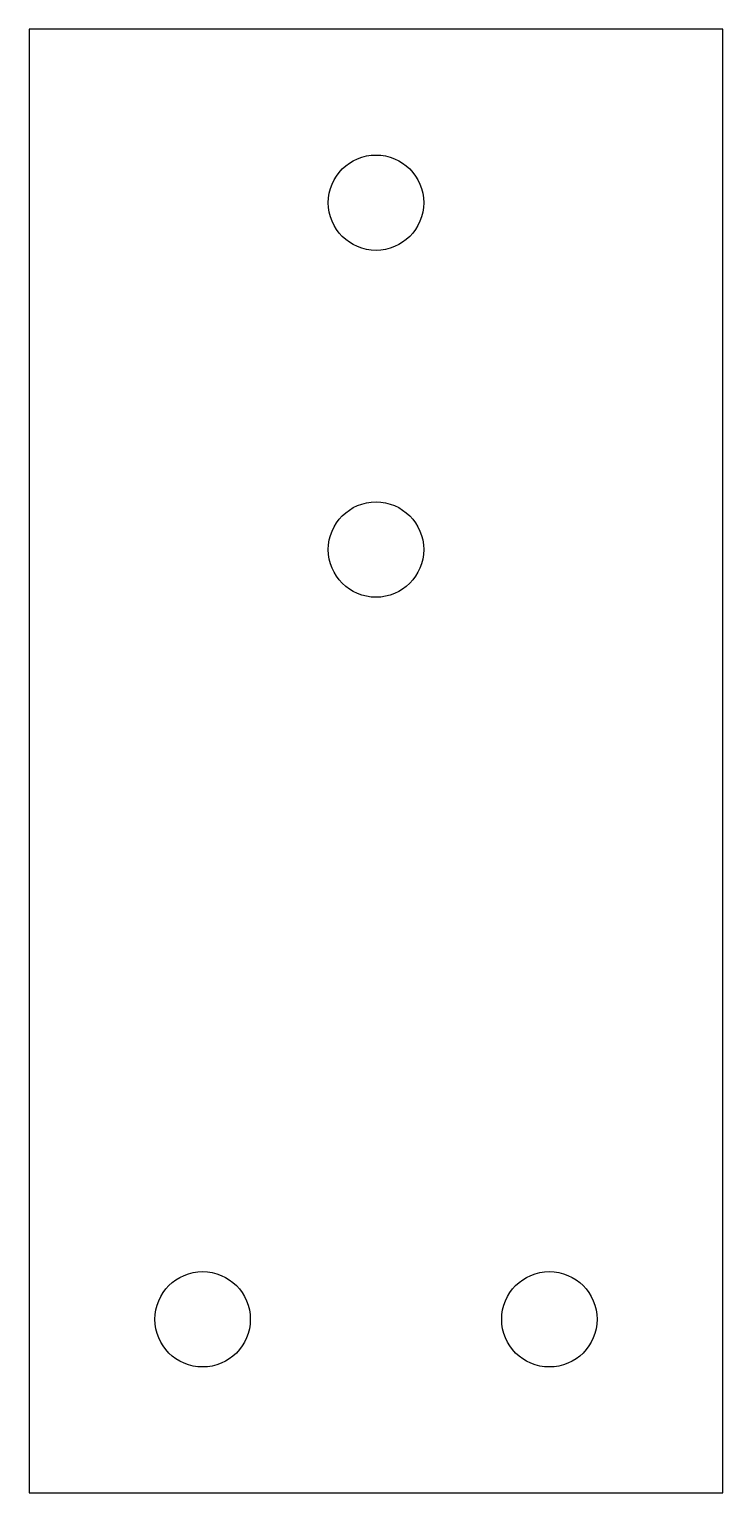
# Model space of a CAD drawing. Header units: millimetres. Extents: x 0 to 40, y 0 to 84.4.
import ezdxf

# ---------------------------------------------------------------- set-up
doc = ezdxf.new("R2010")
doc.units = ezdxf.units.MM
doc.layers.get('0').update_dxf_attribs({"linetype": 'CONTINUOUS'})

msp = doc.modelspace()

# ---------------------------------------------------------------- linework, layer by layer
at = {"linetype": 'CONTINUOUS'}
for p, q in [((40, 84.3819), (0, 84.3819)), ((0, 84.3819), (0, 0)), ((40, 0), (40, 84.3819)), ((0, 0), (40, 0))]:
    msp.add_line(p, q, dxfattribs=at)
for centre in [(20, 74.3819), (20, 54.3819), (10, 10), (30, 10)]:
    msp.add_circle(centre, 2.75, dxfattribs=at)

doc.saveas('drawing.dxf')
